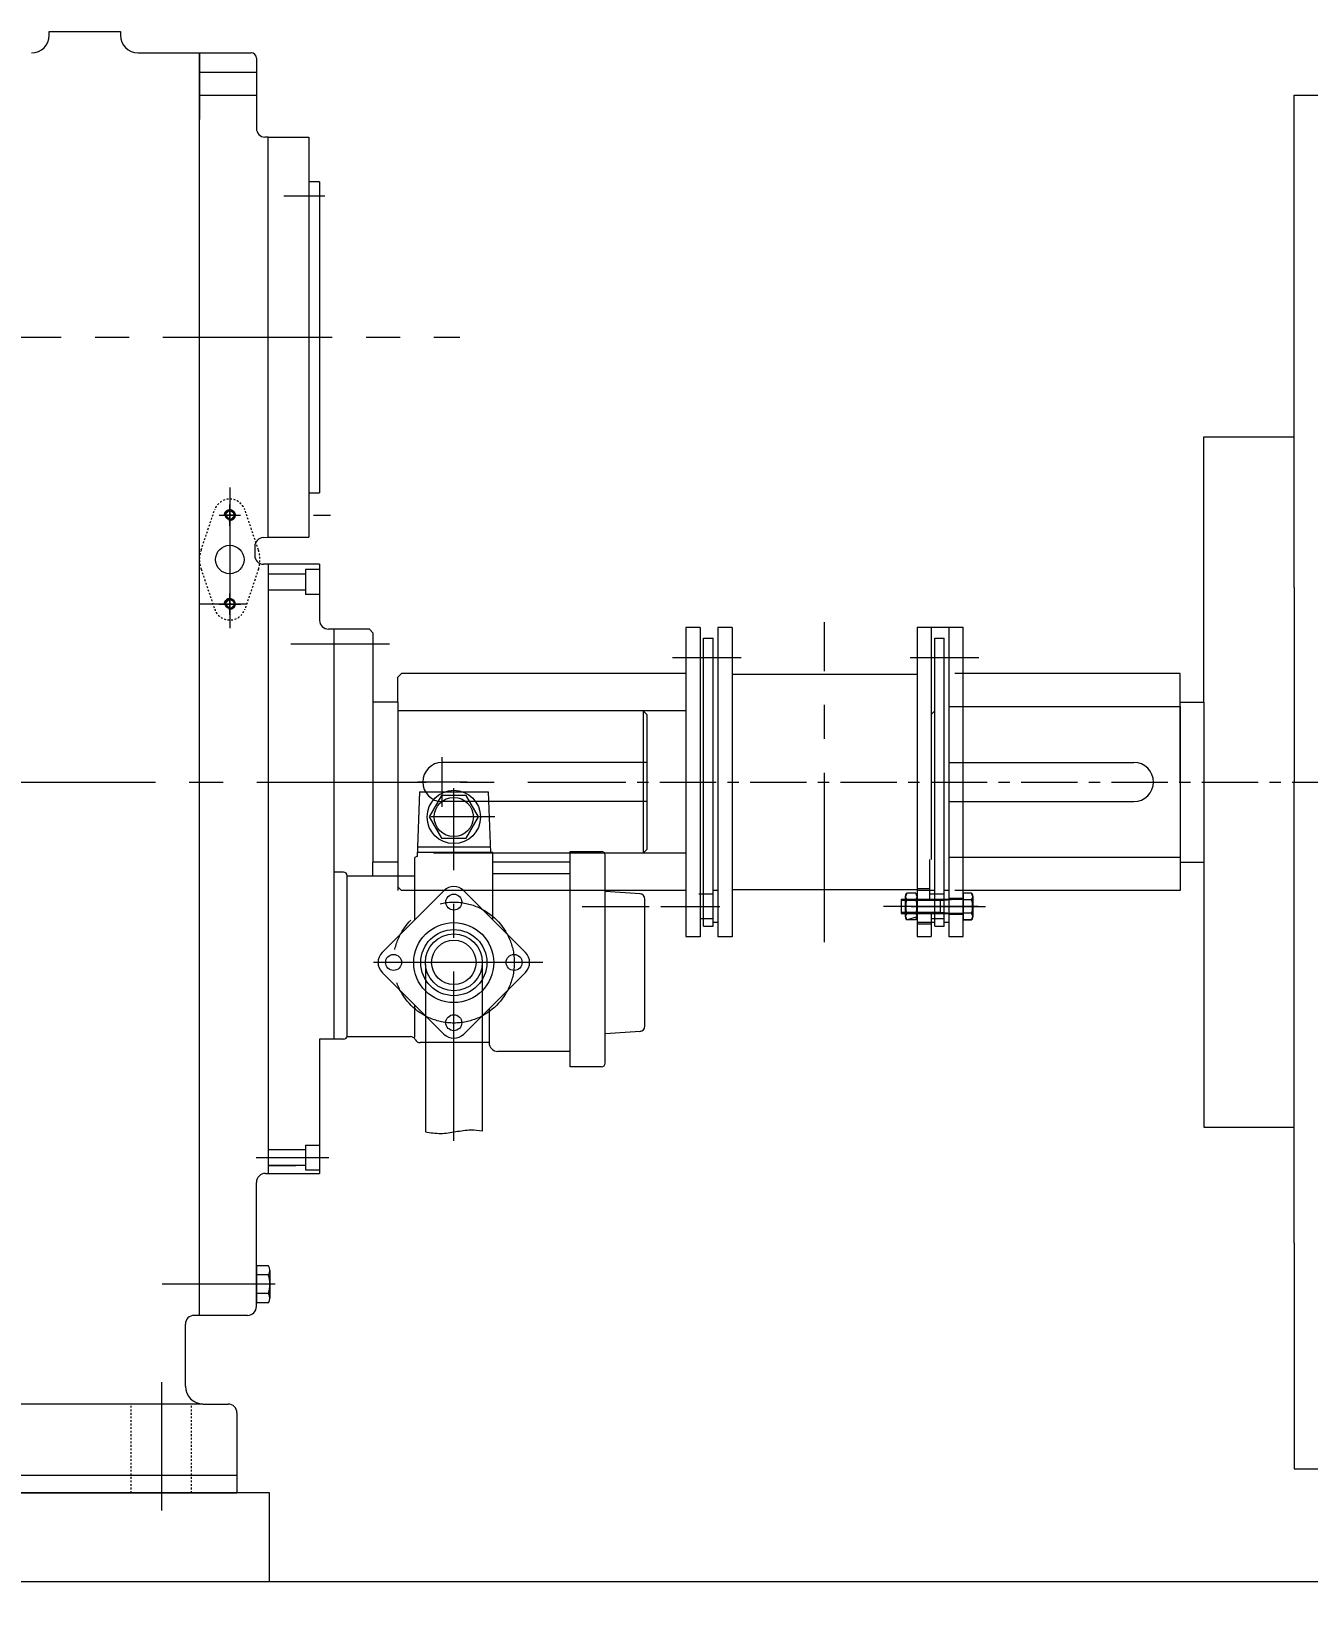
# Model space of a CAD drawing. Header units: inches. Extents: x 0 to 26418, y 0 to 20128.
# Drawn here: x 21418 to 22136, y 10053 to 10940 of the extents above; entities that cross this region are included whole.
import ezdxf

# ---------------------------------------------------------------- set-up
doc = ezdxf.new("R2010")
doc.units = ezdxf.units.IN
doc.header["$MEASUREMENT"] = 0
for name, pattern in [('ACAD_ISO02W100', [15, 12, -3]), ('CENTER', [50.8, 31.75, -6.35, 6.35, -6.35]), ('点画线', [18, 12, -2, 2, -2]), ('虚线', [2, 1, -1])]:
    doc.linetypes.add(name, pattern=pattern)
doc.layers.get('Defpoints').update_dxf_attribs({"lineweight": 5})
for name, color, linetype, lineweight in [('CAXA1', 5, 'CENTER', 5), ('中心线', 5, 'CENTER', 5), ('中心线层', 5, 'CENTER', 5), ('粗实线层', 7, 'Continuous', 5), ('细实线层', 7, 'Continuous', 5), ('虚线层', 6, 'ACAD_ISO02W100', 5)]:
    doc.layers.add(name, color=color, linetype=linetype, lineweight=lineweight)
doc.styles.add('Roman', font='arial.ttf')
doc.styles.get("Standard").update_dxf_attribs({"font": 'arial.ttf'})
doc.dimstyles.new('ISO-25', dxfattribs={"dimscale": 30, "dimtxt": 1.5, "dimasz": 1.5, "dimexe": 2, "dimexo": 2, "dimtad": 1, "dimtih": 1, "dimtoh": 1, "dimdec": 1, "dimlfac": 0.03937, "dimdsep": 46, "dimtxsty": 'Standard', "dimcen": 2.5, "dimclrd": 7, "dimclre": 7, "dimclrt": 7, "dimadec": 0, "dimazin": 0, "dimtfac": 1, "dimtdec": 1, "dimtmove": 0, "dimatfit": 3, "dimfxl": 1, "dimlwd": 5, "dimlwe": 5, "dimarcsym": 0})

# ---------------------------------------------------------------- blocks, each defined once
blk = doc.blocks.new('*D45')
at = {"color": 7, "linetype": 'Continuous', "lineweight": 5, "transparency": 16777216}
for p, q in [((24618.05, 10158.27), (24618.05, 8972.95)), ((18499.67, 9958.4), (18499.67, 8972.95)), ((18544.67, 9032.95), (24573.05, 9032.95))]:
    blk.add_line(p, q, dxfattribs=at)
at = {"color": 7, "transparency": 16777216}
for points in [[(18544.67, 9040.45), (18544.67, 9025.45), (18499.67, 9032.95)], [(24573.05, 9040.45), (24573.05, 9025.45), (24618.05, 9032.95)]]:
    blk.add_solid(points, dxfattribs=at)
at = {"layer": 'Defpoints', "color": 0, "transparency": 16777216}
for p in [(24618.05, 10218.27), (18499.67, 10018.4), (24618.05, 9032.95)]:
    blk.add_point(p, dxfattribs=at)
at = {"color": 7, "lineweight": 5, "transparency": 16777216, "insert": (21558.86, 9154.82), "char_height": 165, "attachment_point": 5, "style": 'Roman'}
blk.add_mtext('{\\H1.25x;B}', dxfattribs=at)

msp = doc.modelspace()

# ---------------------------------------------------------------- linework, layer by layer
at = {"color": 7, "lineweight": 5}
for p, q in [((21512.66, 10218.27), (21512.66, 10928.41)), ((21512.66, 10928.41), (21512.66, 10890.91)), ((21544.68, 10925.41), (21544.68, 10885.98)), ((22128.29, 10904.54), (22175.44, 10904.54)), ((22128.29, 10754.52), (22128.29, 10904.54)), ((21551.16, 10880.9), (21549.42, 10880.99)), ((21551.16, 10855.9), (21551.16, 10880.9)), ((21551.16, 10880.9), (21574.15, 10880.9)), ((21551.16, 10880.9), (21574.15, 10880.9)), ((21551.16, 10655.9), (21551.16, 10880.9)), ((21574.15, 10880.9), (21574.15, 10655.9)), ((21580.15, 10855.9), (21580.15, 10680.9)), ((22128.29, 10627.64), (22128.29, 10754.52)), ((22077.42, 10563.27), (22077.42, 10712.45)), ((22077.42, 10712.45), (22128.29, 10712.45)), ((21574.15, 10695.9), (21574.15, 10658.4)), ((21574.15, 10695.9), (21574.15, 10680.9)), ((21580.15, 10695.54), (21580.15, 10682.26)), ((21574.15, 10680.9), (21580.15, 10680.9)), ((21574.16, 10680.9), (21574.15, 10680.9)), ((21529.66, 10671.4), (21526.66, 10668.4)), ((21527.65, 10670.63), (21527.77, 10670.73)), ((21527.77, 10670.73), (21527.9, 10670.83)), ((21527.9, 10670.83), (21528.03, 10670.92)), ((21528.03, 10670.92), (21528.16, 10671)), ((21528.16, 10671), (21528.3, 10671.08)), ((21528.3, 10671.08), (21528.44, 10671.14)), ((21528.44, 10671.14), (21528.58, 10671.2)), ((21528.58, 10671.2), (21528.73, 10671.26)), ((21528.73, 10671.26), (21528.88, 10671.3)), ((21528.88, 10671.3), (21529.04, 10671.34)), ((21529.04, 10671.34), (21529.19, 10671.37)), ((21529.19, 10671.37), (21529.35, 10671.39)), ((21529.35, 10671.39), (21529.5, 10671.4)), ((21529.5, 10671.4), (21529.66, 10671.4)), ((21529.66, 10665.4), (21529.66, 10671.4)), ((21529.66, 10671.4), (21529.82, 10671.4)), ((21529.82, 10671.4), (21529.97, 10671.39)), ((21529.97, 10671.39), (21530.13, 10671.37)), ((21530.13, 10671.37), (21530.28, 10671.34)), ((21530.28, 10671.34), (21530.44, 10671.3)), ((21530.44, 10671.3), (21530.59, 10671.26)), ((21530.59, 10671.26), (21530.73, 10671.2)), ((21530.73, 10671.2), (21530.88, 10671.14)), ((21530.88, 10671.14), (21531.02, 10671.08)), ((21531.02, 10671.08), (21531.16, 10671)), ((21531.16, 10671), (21531.29, 10670.92)), ((21531.29, 10670.92), (21531.42, 10670.83)), ((21531.42, 10670.83), (21531.55, 10670.73)), ((21531.55, 10670.73), (21531.67, 10670.63)), ((21526.66, 10668.56), (21526.68, 10668.72)), ((21526.66, 10668.4), (21526.66, 10668.56)), ((21532.66, 10668.56), (21526.66, 10668.4)), ((21526.66, 10668.4), (21527.2, 10668.4)), ((21526.68, 10668.72), (21526.7, 10668.87)), ((21526.7, 10668.87), (21526.73, 10669.03)), ((21526.73, 10669.03), (21526.76, 10669.18)), ((21526.76, 10669.18), (21526.81, 10669.33)), ((21526.81, 10669.33), (21526.86, 10669.48)), ((21526.86, 10669.48), (21526.92, 10669.62)), ((21526.92, 10669.62), (21526.99, 10669.76)), ((21526.99, 10669.76), (21527.06, 10669.9)), ((21527.06, 10669.9), (21527.14, 10670.04)), ((21527.14, 10670.04), (21527.23, 10670.17)), ((21527.2, 10668.4), (21529.66, 10665.94)), ((21527.2, 10668.27), (21527.2, 10668.4)), ((21527.2, 10668.4), (21529.66, 10665.94)), ((21527.21, 10668.15), (21527.2, 10668.27)), ((21527.23, 10668.02), (21527.21, 10668.15)), ((21527.23, 10670.17), (21527.33, 10670.29)), ((21527.25, 10667.89), (21527.23, 10668.02)), ((21527.28, 10667.77), (21527.25, 10667.89)), ((21527.32, 10667.64), (21527.28, 10667.77)), ((21527.36, 10667.52), (21527.32, 10667.64)), ((21527.33, 10670.29), (21527.43, 10670.41)), ((21527.41, 10667.4), (21527.36, 10667.52)), ((21527.47, 10667.29), (21527.41, 10667.4)), ((21527.43, 10670.41), (21527.54, 10670.52)), ((21527.53, 10667.17), (21527.47, 10667.29)), ((21527.6, 10667.06), (21527.53, 10667.17)), ((21527.54, 10670.52), (21527.65, 10670.63)), ((21527.67, 10666.96), (21527.6, 10667.06)), ((21527.75, 10666.86), (21527.67, 10666.96)), ((21527.83, 10666.76), (21527.75, 10666.86)), ((21527.92, 10666.66), (21527.83, 10666.76)), ((21528.01, 10666.58), (21527.92, 10666.66)), ((21528.11, 10666.49), (21528.01, 10666.58)), ((21528.21, 10666.41), (21528.11, 10666.49)), ((21528.32, 10666.34), (21528.21, 10666.41)), ((21528.43, 10666.27), (21528.32, 10666.34)), ((21528.54, 10666.21), (21528.43, 10666.27)), ((21528.66, 10666.16), (21528.54, 10666.21)), ((21528.78, 10666.11), (21528.66, 10666.16)), ((21528.9, 10666.06), (21528.78, 10666.11)), ((21529.02, 10666.03), (21528.9, 10666.06)), ((21529.15, 10666), (21529.02, 10666.03)), ((21529.27, 10665.97), (21529.15, 10666)), ((21529.4, 10665.96), (21529.27, 10665.97)), ((21529.53, 10665.95), (21529.4, 10665.96)), ((21529.66, 10665.94), (21529.53, 10665.95)), ((21529.66, 10665.4), (21532.66, 10668.4)), ((21529.66, 10665.94), (21529.66, 10665.4)), ((21529.82, 10665.41), (21529.66, 10665.4)), ((21529.97, 10665.42), (21529.82, 10665.41)), ((21530.13, 10665.44), (21529.97, 10665.42)), ((21530.28, 10665.47), (21530.13, 10665.44)), ((21530.44, 10665.5), (21530.28, 10665.47)), ((21530.59, 10665.55), (21530.44, 10665.5)), ((21530.73, 10665.6), (21530.59, 10665.55)), ((21530.88, 10665.66), (21530.73, 10665.6)), ((21531.02, 10665.73), (21530.88, 10665.66)), ((21531.16, 10665.8), (21531.02, 10665.73)), ((21531.29, 10665.89), (21531.16, 10665.8)), ((21531.42, 10665.98), (21531.29, 10665.89)), ((21531.55, 10666.07), (21531.42, 10665.98)), ((21531.67, 10666.17), (21531.55, 10666.07)), ((21531.67, 10670.63), (21531.78, 10670.52)), ((21531.78, 10666.28), (21531.67, 10666.17)), ((21531.78, 10670.52), (21531.89, 10670.41)), ((21531.89, 10666.39), (21531.78, 10666.28)), ((21531.89, 10670.41), (21531.99, 10670.29)), ((21531.99, 10666.51), (21531.89, 10666.39)), ((21531.99, 10670.29), (21532.09, 10670.17)), ((21532.09, 10666.64), (21531.99, 10666.51)), ((21532.09, 10670.17), (21532.18, 10670.04)), ((21532.18, 10666.77), (21532.09, 10666.64)), ((21532.18, 10670.04), (21532.26, 10669.9)), ((21532.26, 10666.9), (21532.18, 10666.77)), ((21532.26, 10669.9), (21532.33, 10669.76)), ((21532.33, 10667.04), (21532.26, 10666.9)), ((21532.33, 10669.76), (21532.4, 10669.62)), ((21532.4, 10667.18), (21532.33, 10667.04)), ((21532.4, 10669.62), (21532.46, 10669.48)), ((21532.46, 10667.33), (21532.4, 10667.18)), ((21532.46, 10669.48), (21532.51, 10669.33)), ((21532.51, 10667.48), (21532.46, 10667.33)), ((21532.51, 10669.33), (21532.56, 10669.18)), ((21532.56, 10667.63), (21532.51, 10667.48)), ((21532.56, 10669.18), (21532.59, 10669.03)), ((21532.59, 10667.78), (21532.56, 10667.63)), ((21532.59, 10669.03), (21532.62, 10668.87)), ((21532.62, 10667.93), (21532.59, 10667.78)), ((21532.62, 10668.87), (21532.64, 10668.72)), ((21532.64, 10668.09), (21532.62, 10667.93)), ((21532.64, 10668.72), (21532.66, 10668.56)), ((21532.66, 10668.25), (21532.64, 10668.09)), ((21532.66, 10668.4), (21532.66, 10668.25)), ((21548.4, 10655.73), (21551.16, 10655.9)), ((21551.16, 10655.9), (21574.15, 10655.9)), ((21543.66, 10650.74), (21543.66, 10645.78)), ((21580.17, 10640.78), (21548.66, 10640.78)), ((21551.16, 10640.78), (21551.16, 10298.08)), ((21572.17, 10635.27), (21551.16, 10635.27)), ((21580.17, 10637.77), (21572.17, 10637.77)), ((21572.17, 10637.77), (21572.17, 10623.77)), ((21580.17, 10640.78), (21580.17, 10609.27)), ((22128.29, 10627.64), (22128.29, 10518.27)), ((21529.62, 10621.4), (21526.62, 10618.4)), ((21526.62, 10618.56), (21526.64, 10618.72)), ((21526.62, 10618.4), (21526.62, 10618.56)), ((21532.62, 10618.56), (21526.62, 10618.4)), ((21526.62, 10618.4), (21527.16, 10618.4)), ((21526.64, 10618.72), (21526.66, 10618.87)), ((21526.66, 10618.87), (21526.69, 10619.03)), ((21526.69, 10619.03), (21526.72, 10619.18)), ((21526.72, 10619.18), (21526.77, 10619.33)), ((21526.77, 10619.33), (21526.82, 10619.48)), ((21526.82, 10619.48), (21526.88, 10619.62)), ((21526.88, 10619.62), (21526.95, 10619.76)), ((21526.95, 10619.76), (21527.02, 10619.9)), ((21527.02, 10619.9), (21527.1, 10620.04)), ((21527.1, 10620.04), (21527.19, 10620.17)), ((21527.16, 10618.4), (21529.62, 10615.94)), ((21527.17, 10618.27), (21527.16, 10618.4)), ((21527.16, 10618.4), (21529.62, 10615.94)), ((21527.18, 10618.15), (21527.17, 10618.27)), ((21527.19, 10618.02), (21527.18, 10618.15)), ((21527.19, 10620.17), (21527.29, 10620.29)), ((21527.22, 10617.89), (21527.19, 10618.02)), ((21527.25, 10617.77), (21527.22, 10617.89)), ((21527.28, 10617.64), (21527.25, 10617.77)), ((21527.33, 10617.52), (21527.28, 10617.64)), ((21527.29, 10620.29), (21527.39, 10620.41)), ((21527.37, 10617.4), (21527.33, 10617.52)), ((21527.39, 10620.41), (21527.5, 10620.52)), ((21527.5, 10620.52), (21527.61, 10620.63)), ((21527.61, 10620.63), (21527.73, 10620.73)), ((21527.73, 10620.73), (21527.86, 10620.83)), ((21527.86, 10620.83), (21527.99, 10620.92)), ((21527.99, 10620.92), (21528.12, 10621)), ((21528.12, 10621), (21528.26, 10621.08)), ((21528.26, 10621.08), (21528.4, 10621.14)), ((21528.4, 10621.14), (21528.55, 10621.2)), ((21528.55, 10621.2), (21528.69, 10621.26)), ((21528.69, 10621.26), (21528.84, 10621.3)), ((21528.84, 10621.3), (21529, 10621.34)), ((21529, 10621.34), (21529.15, 10621.37)), ((21529.15, 10621.37), (21529.31, 10621.39)), ((21529.31, 10621.39), (21529.46, 10621.4)), ((21529.46, 10621.4), (21529.62, 10621.4)), ((21529.62, 10615.4), (21529.62, 10621.4)), ((21529.62, 10621.4), (21529.78, 10621.4)), ((21529.62, 10615.4), (21532.62, 10618.4)), ((21529.78, 10621.4), (21529.93, 10621.39)), ((21529.93, 10621.39), (21530.09, 10621.37)), ((21530.09, 10621.37), (21530.24, 10621.34)), ((21530.24, 10621.34), (21530.4, 10621.3)), ((21530.4, 10621.3), (21530.55, 10621.26)), ((21530.55, 10621.26), (21530.7, 10621.2)), ((21530.7, 10621.2), (21530.84, 10621.14)), ((21530.84, 10621.14), (21530.98, 10621.08)), ((21530.98, 10621.08), (21531.12, 10621)), ((21531.12, 10621), (21531.25, 10620.92)), ((21531.25, 10620.92), (21531.38, 10620.83)), ((21531.38, 10620.83), (21531.51, 10620.73)), ((21531.51, 10620.73), (21531.63, 10620.63)), ((21531.63, 10620.63), (21531.74, 10620.52)), ((21531.74, 10620.52), (21531.85, 10620.41)), ((21531.85, 10620.41), (21531.95, 10620.29)), ((21531.95, 10620.29), (21532.05, 10620.17)), ((21532.05, 10620.17), (21532.14, 10620.04)), ((21532.14, 10620.04), (21532.22, 10619.9)), ((21532.22, 10619.9), (21532.29, 10619.76)), ((21532.29, 10619.76), (21532.36, 10619.62)), ((21532.36, 10619.62), (21532.42, 10619.48)), ((21532.42, 10619.48), (21532.47, 10619.33)), ((21532.47, 10617.48), (21532.42, 10617.33)), ((21532.47, 10619.33), (21532.52, 10619.18)), ((21532.52, 10617.63), (21532.47, 10617.48)), ((21532.52, 10619.18), (21532.56, 10619.03)), ((21532.56, 10617.78), (21532.52, 10617.63)), ((21532.56, 10619.03), (21532.58, 10618.87)), ((21532.58, 10617.93), (21532.56, 10617.78)), ((21532.58, 10618.87), (21532.6, 10618.72)), ((21532.6, 10618.09), (21532.58, 10617.93)), ((21532.6, 10618.72), (21532.62, 10618.56)), ((21532.62, 10618.25), (21532.6, 10618.09)), ((21532.62, 10618.4), (21532.62, 10618.25)), ((21572.17, 10626.27), (21551.16, 10626.27)), ((21580.17, 10623.77), (21572.17, 10623.77)), ((21527.43, 10617.29), (21527.37, 10617.4)), ((21527.49, 10617.17), (21527.43, 10617.29)), ((21527.56, 10617.06), (21527.49, 10617.17)), ((21527.63, 10616.96), (21527.56, 10617.06)), ((21527.71, 10616.86), (21527.63, 10616.96)), ((21527.79, 10616.76), (21527.71, 10616.86)), ((21527.88, 10616.66), (21527.79, 10616.76)), ((21527.98, 10616.58), (21527.88, 10616.66)), ((21528.07, 10616.49), (21527.98, 10616.58)), ((21528.18, 10616.41), (21528.07, 10616.49)), ((21528.28, 10616.34), (21528.18, 10616.41)), ((21528.39, 10616.27), (21528.28, 10616.34)), ((21528.5, 10616.21), (21528.39, 10616.27)), ((21528.62, 10616.16), (21528.5, 10616.21)), ((21528.74, 10616.11), (21528.62, 10616.16)), ((21528.86, 10616.06), (21528.74, 10616.11)), ((21528.98, 10616.03), (21528.86, 10616.06)), ((21529.11, 10616), (21528.98, 10616.03)), ((21529.24, 10615.97), (21529.11, 10616)), ((21529.36, 10615.96), (21529.24, 10615.97)), ((21529.49, 10615.95), (21529.36, 10615.96)), ((21529.62, 10615.94), (21529.49, 10615.95)), ((21529.62, 10615.94), (21529.62, 10615.4)), ((21529.78, 10615.41), (21529.62, 10615.4)), ((21529.93, 10615.42), (21529.78, 10615.41)), ((21530.09, 10615.44), (21529.93, 10615.42)), ((21530.24, 10615.47), (21530.09, 10615.44)), ((21530.4, 10615.5), (21530.24, 10615.47)), ((21530.55, 10615.55), (21530.4, 10615.5)), ((21530.7, 10615.6), (21530.55, 10615.55)), ((21530.84, 10615.66), (21530.7, 10615.6)), ((21530.98, 10615.73), (21530.84, 10615.66)), ((21531.12, 10615.8), (21530.98, 10615.73)), ((21531.25, 10615.89), (21531.12, 10615.8)), ((21531.38, 10615.98), (21531.25, 10615.89)), ((21531.51, 10616.07), (21531.38, 10615.98)), ((21531.63, 10616.17), (21531.51, 10616.07)), ((21531.74, 10616.28), (21531.63, 10616.17)), ((21531.85, 10616.39), (21531.74, 10616.28)), ((21531.95, 10616.51), (21531.85, 10616.39)), ((21532.05, 10616.64), (21531.95, 10616.51)), ((21532.14, 10616.77), (21532.05, 10616.64)), ((21532.22, 10616.9), (21532.14, 10616.77)), ((21532.29, 10617.04), (21532.22, 10616.9)), ((21532.36, 10617.18), (21532.29, 10617.04)), ((21532.42, 10617.33), (21532.36, 10617.18)), ((21608.17, 10604.27), (21585.17, 10604.27)), ((21588.17, 10604.27), (21588.17, 10587.27)), ((21588.17, 10604.27), (21588.17, 10373.59)), ((21610.17, 10602.27), (21610.17, 10473.27)), ((21786.16, 10605.27), (21786.16, 10431.28)), ((21792.16, 10605.27), (21786.16, 10605.27)), ((21794.16, 10605.27), (21786.16, 10605.27)), ((21794.16, 10605.27), (21794.16, 10431.27)), ((21804.16, 10605.27), (21804.16, 10431.27)), ((21812.16, 10605.27), (21804.16, 10605.27)), ((21812.16, 10605.27), (21812.16, 10431.27)), ((21916.16, 10605.28), (21916.16, 10431.28)), ((21916.16, 10605.28), (21924.16, 10605.28)), ((21942.16, 10605.27), (21916.16, 10605.27)), ((21924.16, 10605.28), (21924.16, 10474.77)), ((21934.16, 10605.28), (21942.16, 10605.28)), ((21934.16, 10431.27), (21934.16, 10605.27)), ((21942.16, 10431.28), (21942.16, 10605.28)), ((21796.16, 10437.27), (21796.16, 10599.27)), ((21796.16, 10599.27), (21801.46, 10599.27)), ((21801.46, 10437.27), (21801.46, 10599.27)), ((21926.16, 10437.27), (21926.16, 10599.27)), ((21926.16, 10599.27), (21931.46, 10599.27)), ((21931.46, 10437.27), (21931.46, 10599.27)), ((21626.16, 10579.27), (21624.16, 10577.27)), ((21624.16, 10563.27), (21624.16, 10577.27)), ((21786.16, 10579.27), (21626.16, 10579.27)), ((21916.16, 10578.77), (21812.16, 10578.77)), ((22064.16, 10579.27), (21937.42, 10579.27)), ((22064.16, 10563.27), (22064.16, 10579.27)), ((21624.16, 10563.27), (21610.17, 10563.27)), ((21624.16, 10563.27), (21624.16, 10473.27)), ((21624.16, 10563.27), (21624.16, 10457.27)), ((21786.16, 10558.27), (21624.16, 10558.27)), ((21762.16, 10558.27), (21764.16, 10556.27)), ((21762.16, 10558.27), (21762.16, 10478.27)), ((21764.16, 10556.27), (21764.16, 10480.27)), ((21926.16, 10558.27), (21924.16, 10556.27)), ((21934.16, 10518.27), (21934.16, 10560.77)), ((21934.16, 10560.77), (22064.16, 10560.77)), ((22064.16, 10518.27), (22064.16, 10563.27)), ((22064.16, 10563.27), (22077.42, 10563.27)), ((22064.16, 10560.77), (22064.16, 10475.77)), ((22077.42, 10563.27), (22077.42, 10523.35)), ((21764.16, 10529.27), (21649.16, 10529.27)), ((21934.16, 10529.27), (22038.16, 10529.27)), ((22077.42, 10523.35), (22077.42, 10324.1)), ((21636.33, 10512.69), (21635.05, 10476.46)), ((21636.33, 10512.69), (21675, 10512.69)), ((21675, 10512.69), (21676.2, 10478.59)), ((21934.16, 10475.77), (21934.16, 10518.27)), ((22064.16, 10518.27), (22064.16, 10473.27)), ((22128.29, 10258.89), (22128.29, 10518.27)), ((21648.74, 10510.59), (21641.81, 10498.59)), ((21764.16, 10507.27), (21648.51, 10507.27)), ((21662.59, 10510.59), (21648.74, 10510.59)), ((21669.52, 10498.59), (21662.59, 10510.59)), ((21934.16, 10507.27), (22038.16, 10507.27)), ((21641.81, 10498.59), (21648.74, 10486.59)), ((21662.59, 10486.59), (21669.52, 10498.59)), ((21648.74, 10486.59), (21662.59, 10486.59)), ((21633.68, 10440.77), (21633.68, 10475.89)), ((21676.09, 10481.6), (21635.23, 10481.6)), ((21677.65, 10478.59), (21635.23, 10478.59)), ((21786.16, 10478.27), (21644.16, 10478.27)), ((21677.65, 10440.77), (21677.65, 10478.59)), ((21721.17, 10358.1), (21721.17, 10479.2)), ((21721.17, 10479.2), (21738.73, 10479.2)), ((21740.73, 10360.1), (21740.73, 10477.2)), ((21762.16, 10478.27), (21764.16, 10480.27)), ((22064.16, 10475.77), (21934.16, 10475.77)), ((21593.66, 10467.59), (21588.17, 10467.59)), ((21610.17, 10465.59), (21610.17, 10473.27)), ((21624.16, 10473.27), (21610.17, 10473.27)), ((21624.16, 10473.27), (21610.17, 10473.27)), ((21624.16, 10473.27), (21624.16, 10459.27)), ((21677.65, 10473.3), (21721.17, 10473.3)), ((21923.46, 10452.27), (21923.46, 10474.77)), ((22064.16, 10473.27), (22064.16, 10457.27)), ((22064.16, 10473.27), (22077.42, 10473.27)), ((21595.66, 10375.59), (21595.66, 10465.59)), ((21595.66, 10465.59), (21633.68, 10465.59)), ((21626.16, 10457.27), (21624.16, 10459.27)), ((21721.17, 10466.55), (21677.65, 10466.55)), ((21923.46, 10458.27), (21916.16, 10458.27)), ((21615.36, 10422.45), (21650.01, 10457.1)), ((21786.16, 10457.27), (21626.16, 10457.27)), ((21661.32, 10457.1), (21695.97, 10422.45)), ((21760.37, 10455.38), (21740.73, 10456.71)), ((21763.16, 10381), (21763.16, 10452.39)), ((21801.46, 10455.27), (21793.46, 10455.27)), ((21804.16, 10457.27), (21801.46, 10457.27)), ((21812.16, 10457.77), (21916.16, 10457.77)), ((21929.16, 10452.27), (21907.16, 10452.27)), ((21907.16, 10452.27), (21907.16, 10452.27)), ((21907.16, 10452.27), (21907.16, 10451.67)), ((21942.16, 10452.27), (21907.16, 10452.27)), ((21907.16, 10452.27), (21907.16, 10444.27)), ((21907.16, 10451.67), (21907.16, 10451.67)), ((21907.16, 10451.67), (21907.16, 10448.27)), ((21910.36, 10455.78), (21909.76, 10453.9)), ((21910.36, 10455.78), (21909.76, 10453.9)), ((21909.76, 10454.04), (21909.77, 10454.1)), ((21909.76, 10453.97), (21909.76, 10454.04)), ((21909.76, 10453.9), (21909.76, 10453.97)), ((21909.76, 10453.9), (21909.76, 10448.27)), ((21909.76, 10442.64), (21909.76, 10453.9)), ((21909.77, 10454.17), (21909.78, 10454.24)), ((21909.77, 10454.1), (21909.77, 10454.17)), ((21909.78, 10454.3), (21909.79, 10454.37)), ((21909.78, 10454.24), (21909.78, 10454.3)), ((21909.79, 10454.37), (21909.8, 10454.43)), ((21909.8, 10454.43), (21909.82, 10454.5)), ((21909.82, 10454.5), (21909.83, 10454.57)), ((21909.83, 10454.57), (21909.84, 10454.63)), ((21909.84, 10454.63), (21909.86, 10454.7)), ((21909.86, 10454.7), (21909.88, 10454.76)), ((21909.88, 10454.76), (21909.89, 10454.82)), ((21909.89, 10454.82), (21909.91, 10454.89)), ((21909.91, 10454.89), (21909.93, 10454.95)), ((21909.93, 10454.95), (21909.96, 10455.01)), ((21909.96, 10455.01), (21909.98, 10455.08)), ((21909.98, 10455.08), (21910.01, 10455.14)), ((21910.01, 10455.14), (21910.03, 10455.2)), ((21910.03, 10455.2), (21910.06, 10455.26)), ((21910.06, 10455.26), (21910.09, 10455.32)), ((21910.09, 10455.32), (21910.12, 10455.38)), ((21910.12, 10455.38), (21910.15, 10455.44)), ((21910.15, 10455.44), (21910.18, 10455.5)), ((21910.18, 10455.5), (21910.22, 10455.56)), ((21910.22, 10455.56), (21910.25, 10455.61)), ((21910.25, 10455.61), (21910.29, 10455.67)), ((21910.29, 10455.67), (21910.32, 10455.72)), ((21910.32, 10455.72), (21910.36, 10455.78)), ((21915.56, 10455.78), (21910.36, 10455.78)), ((21915.56, 10455.78), (21910.36, 10455.78)), ((21910.36, 10452.03), (21915.56, 10452.03)), ((21916.16, 10453.9), (21915.56, 10455.78)), ((21915.56, 10455.78), (21915.6, 10455.72)), ((21916.16, 10453.9), (21915.56, 10455.78)), ((21915.6, 10455.72), (21915.63, 10455.67)), ((21915.63, 10455.67), (21915.67, 10455.61)), ((21915.67, 10455.61), (21915.7, 10455.56)), ((21915.7, 10455.56), (21915.74, 10455.5)), ((21915.74, 10455.5), (21915.77, 10455.44)), ((21915.77, 10455.44), (21915.8, 10455.38)), ((21915.8, 10455.38), (21915.83, 10455.32)), ((21915.83, 10455.32), (21915.86, 10455.26)), ((21915.86, 10455.26), (21915.89, 10455.2)), ((21915.89, 10455.2), (21915.91, 10455.14)), ((21915.91, 10455.14), (21915.94, 10455.08)), ((21915.94, 10455.08), (21915.96, 10455.01)), ((21915.96, 10455.01), (21915.98, 10454.95)), ((21915.98, 10454.95), (21916.01, 10454.89)), ((21916.01, 10454.89), (21916.03, 10454.82)), ((21916.03, 10454.82), (21916.04, 10454.76)), ((21916.04, 10454.76), (21916.06, 10454.7)), ((21916.06, 10454.7), (21916.08, 10454.63)), ((21916.08, 10454.63), (21916.09, 10454.57)), ((21916.09, 10454.57), (21916.1, 10454.5)), ((21916.1, 10454.5), (21916.12, 10454.43)), ((21916.12, 10454.43), (21916.13, 10454.37)), ((21916.13, 10454.37), (21916.13, 10454.3)), ((21916.13, 10454.3), (21916.14, 10454.24)), ((21916.14, 10454.24), (21916.15, 10454.17)), ((21916.15, 10454.17), (21916.15, 10454.1)), ((21916.15, 10454.1), (21916.16, 10454.04)), ((21926.16, 10457.27), (21916.16, 10457.27)), ((21916.16, 10454.04), (21916.16, 10453.97)), ((21916.16, 10453.97), (21916.16, 10453.9)), ((21916.16, 10448.27), (21916.16, 10453.9)), ((21916.16, 10442.64), (21916.16, 10453.9)), ((21931.46, 10455.27), (21923.46, 10455.27)), ((21935.41, 10452.27), (21929.16, 10452.27)), ((21929.16, 10452.27), (21929.16, 10452.27)), ((21929.16, 10452.27), (21929.16, 10444.27)), ((21934.16, 10457.27), (21931.46, 10457.27)), ((21942.16, 10452.77), (21934.16, 10452.77)), ((21942.16, 10452.27), (21935.41, 10452.27)), ((21935.41, 10452.27), (21935.41, 10452.27)), ((22064.16, 10457.27), (21937.42, 10457.27)), ((21946.86, 10455.78), (21942.16, 10455.78)), ((21942.16, 10455.78), (21942.16, 10455.78)), ((21942.16, 10455.78), (21942.16, 10452.27)), ((21942.16, 10455.78), (21942.16, 10440.77)), ((21946.86, 10455.78), (21942.16, 10455.78)), ((21942.16, 10452.27), (21942.16, 10452.27)), ((21942.16, 10452.27), (21942.16, 10444.27)), ((21946.86, 10452.03), (21942.16, 10452.03)), ((21947.46, 10453.9), (21946.86, 10455.78)), ((21946.86, 10455.78), (21946.9, 10455.72)), ((21947.46, 10453.9), (21946.86, 10455.78)), ((21946.9, 10455.72), (21946.94, 10455.67)), ((21946.94, 10455.67), (21946.97, 10455.61)), ((21946.97, 10455.61), (21947.01, 10455.56)), ((21947.01, 10455.56), (21947.04, 10455.5)), ((21947.04, 10455.5), (21947.07, 10455.44)), ((21947.07, 10455.44), (21947.11, 10455.38)), ((21947.11, 10455.38), (21947.14, 10455.32)), ((21947.14, 10455.32), (21947.16, 10455.26)), ((21947.16, 10455.26), (21947.19, 10455.2)), ((21947.19, 10455.2), (21947.22, 10455.14)), ((21947.22, 10455.14), (21947.24, 10455.08)), ((21947.24, 10455.08), (21947.27, 10455.01)), ((21947.27, 10455.01), (21947.29, 10454.95)), ((21947.29, 10454.95), (21947.31, 10454.89)), ((21947.31, 10454.89), (21947.33, 10454.82)), ((21947.33, 10454.82), (21947.35, 10454.76)), ((21947.35, 10454.76), (21947.36, 10454.7)), ((21947.36, 10454.7), (21947.38, 10454.63)), ((21947.38, 10454.63), (21947.4, 10454.57)), ((21947.4, 10454.57), (21947.41, 10454.5)), ((21947.41, 10454.5), (21947.42, 10454.43)), ((21947.42, 10454.43), (21947.43, 10454.37)), ((21947.43, 10454.37), (21947.44, 10454.3)), ((21947.44, 10454.3), (21947.45, 10454.24)), ((21947.45, 10454.24), (21947.45, 10454.17)), ((21947.45, 10454.17), (21947.46, 10454.1)), ((21947.46, 10454.1), (21947.46, 10454.04)), ((21947.46, 10454.04), (21947.46, 10453.97)), ((21947.46, 10453.97), (21947.46, 10453.9)), ((21947.46, 10448.27), (21947.46, 10453.9)), ((21947.46, 10453.9), (21947.46, 10442.64)), ((21801.46, 10441.27), (21794.15, 10441.27)), ((21907.16, 10448.27), (21907.16, 10444.87)), ((21907.16, 10444.87), (21907.16, 10444.87)), ((21907.16, 10444.87), (21907.16, 10444.27)), ((21907.16, 10444.27), (21907.16, 10444.27)), ((21907.16, 10444.27), (21929.16, 10444.27)), ((21942.16, 10444.27), (21907.16, 10444.27)), ((21909.76, 10448.27), (21909.76, 10442.64)), ((21909.76, 10442.64), (21910.36, 10440.77)), ((21909.76, 10442.58), (21909.76, 10442.64)), ((21909.76, 10442.64), (21910.36, 10440.77)), ((21909.76, 10442.51), (21909.76, 10442.58)), ((21909.77, 10442.44), (21909.76, 10442.51)), ((21909.77, 10442.38), (21909.77, 10442.44)), ((21909.78, 10442.31), (21909.77, 10442.38)), ((21909.78, 10442.25), (21909.78, 10442.31)), ((21909.79, 10442.18), (21909.78, 10442.25)), ((21909.8, 10442.11), (21909.79, 10442.18)), ((21909.82, 10442.05), (21909.8, 10442.11)), ((21909.83, 10441.98), (21909.82, 10442.05)), ((21909.84, 10441.92), (21909.83, 10441.98)), ((21909.86, 10441.85), (21909.84, 10441.92)), ((21909.88, 10441.79), (21909.86, 10441.85)), ((21909.89, 10441.72), (21909.88, 10441.79)), ((21909.91, 10441.66), (21909.89, 10441.72)), ((21909.93, 10441.6), (21909.91, 10441.66)), ((21909.96, 10441.53), (21909.93, 10441.6)), ((21909.98, 10441.47), (21909.96, 10441.53)), ((21910.01, 10441.41), (21909.98, 10441.47)), ((21910.03, 10441.35), (21910.01, 10441.41)), ((21910.06, 10441.29), (21910.03, 10441.35)), ((21910.09, 10441.23), (21910.06, 10441.29)), ((21910.12, 10441.17), (21910.09, 10441.23)), ((21910.15, 10441.11), (21910.12, 10441.17)), ((21910.18, 10441.05), (21910.15, 10441.11)), ((21910.22, 10440.99), (21910.18, 10441.05)), ((21910.25, 10440.93), (21910.22, 10440.99)), ((21910.29, 10440.88), (21910.25, 10440.93)), ((21910.32, 10440.82), (21910.29, 10440.88)), ((21910.36, 10440.77), (21910.32, 10440.82)), ((21910.36, 10444.52), (21915.56, 10444.52)), ((21910.36, 10440.77), (21916.16, 10442.64)), ((21915.56, 10440.77), (21910.36, 10440.77)), ((21915.56, 10440.77), (21916.16, 10442.64)), ((21915.6, 10440.82), (21915.56, 10440.77)), ((21915.63, 10440.88), (21915.6, 10440.82)), ((21915.67, 10440.93), (21915.63, 10440.88)), ((21915.7, 10440.99), (21915.67, 10440.93)), ((21915.74, 10441.05), (21915.7, 10440.99)), ((21915.77, 10441.11), (21915.74, 10441.05)), ((21915.8, 10441.17), (21915.77, 10441.11)), ((21915.83, 10441.23), (21915.8, 10441.17)), ((21915.86, 10441.29), (21915.83, 10441.23)), ((21915.89, 10441.35), (21915.86, 10441.29)), ((21915.91, 10441.41), (21915.89, 10441.35)), ((21915.94, 10441.47), (21915.91, 10441.41)), ((21915.96, 10441.53), (21915.94, 10441.47)), ((21915.98, 10441.6), (21915.96, 10441.53)), ((21916.01, 10441.66), (21915.98, 10441.6)), ((21916.03, 10441.72), (21916.01, 10441.66)), ((21916.04, 10441.79), (21916.03, 10441.72)), ((21916.06, 10441.85), (21916.04, 10441.79)), ((21916.08, 10441.92), (21916.06, 10441.85)), ((21916.09, 10441.98), (21916.08, 10441.92)), ((21916.1, 10442.05), (21916.09, 10441.98)), ((21916.12, 10442.11), (21916.1, 10442.05)), ((21916.13, 10442.18), (21916.12, 10442.11)), ((21916.14, 10442.31), (21916.13, 10442.25)), ((21916.13, 10442.25), (21916.13, 10442.18)), ((21916.15, 10442.38), (21916.14, 10442.31)), ((21916.16, 10442.51), (21916.15, 10442.44)), ((21916.15, 10442.44), (21916.15, 10442.38)), ((21916.16, 10442.64), (21916.16, 10448.27)), ((21916.16, 10448.27), (21916.16, 10448.27)), ((21916.16, 10442.64), (21916.16, 10442.58)), ((21916.16, 10442.58), (21916.16, 10442.51)), ((21924.16, 10444.27), (21924.16, 10431.28)), ((21931.46, 10441.27), (21924.16, 10441.27)), ((21929.16, 10444.27), (21935.41, 10444.27)), ((21942.16, 10443.77), (21934.16, 10443.77)), ((21935.41, 10444.27), (21935.41, 10444.27)), ((21935.41, 10444.27), (21942.16, 10444.27)), ((21946.86, 10444.52), (21942.16, 10444.52)), ((21942.16, 10444.27), (21942.16, 10444.27)), ((21942.16, 10444.27), (21942.16, 10440.77)), ((21942.16, 10440.77), (21942.16, 10440.77)), ((21942.16, 10440.77), (21946.86, 10440.77)), ((21946.86, 10440.77), (21942.16, 10440.77)), ((21946.86, 10440.77), (21947.46, 10442.64)), ((21946.86, 10440.77), (21947.46, 10442.64)), ((21946.9, 10440.82), (21946.86, 10440.77)), ((21946.94, 10440.88), (21946.9, 10440.82)), ((21946.97, 10440.93), (21946.94, 10440.88)), ((21947.01, 10440.99), (21946.97, 10440.93)), ((21947.04, 10441.05), (21947.01, 10440.99)), ((21947.07, 10441.11), (21947.04, 10441.05)), ((21947.11, 10441.17), (21947.07, 10441.11)), ((21947.14, 10441.23), (21947.11, 10441.17)), ((21947.16, 10441.29), (21947.14, 10441.23)), ((21947.19, 10441.35), (21947.16, 10441.29)), ((21947.22, 10441.41), (21947.19, 10441.35)), ((21947.24, 10441.47), (21947.22, 10441.41)), ((21947.27, 10441.53), (21947.24, 10441.47)), ((21947.29, 10441.6), (21947.27, 10441.53)), ((21947.31, 10441.66), (21947.29, 10441.6)), ((21947.33, 10441.72), (21947.31, 10441.66)), ((21947.35, 10441.79), (21947.33, 10441.72)), ((21947.36, 10441.85), (21947.35, 10441.79)), ((21947.38, 10441.92), (21947.36, 10441.85)), ((21947.4, 10441.98), (21947.38, 10441.92)), ((21947.41, 10442.05), (21947.4, 10441.98)), ((21947.42, 10442.11), (21947.41, 10442.05)), ((21947.43, 10442.18), (21947.42, 10442.11)), ((21947.44, 10442.25), (21947.43, 10442.18)), ((21947.45, 10442.31), (21947.44, 10442.25)), ((21947.46, 10442.44), (21947.45, 10442.38)), ((21947.45, 10442.38), (21947.45, 10442.31)), ((21947.46, 10442.64), (21947.46, 10448.27)), ((21947.46, 10448.27), (21947.46, 10448.27)), ((21947.46, 10442.64), (21947.46, 10442.58)), ((21947.46, 10442.58), (21947.46, 10442.51)), ((21947.46, 10442.51), (21947.46, 10442.44)), ((21794.16, 10431.27), (21786.16, 10431.27)), ((21796.16, 10437.27), (21801.46, 10437.27)), ((21804.16, 10439.27), (21801.46, 10439.27)), ((21812.16, 10431.27), (21804.16, 10431.27)), ((21926.16, 10439.27), (21916.16, 10439.27)), ((21924.16, 10438.27), (21916.16, 10438.27)), ((21916.16, 10431.28), (21924.16, 10431.28)), ((21926.16, 10437.27), (21931.46, 10437.27)), ((21934.16, 10439.27), (21931.46, 10439.27)), ((21934.16, 10431.28), (21942.16, 10431.28)), ((21650.01, 10376.49), (21615.36, 10411.14)), ((21661.32, 10376.49), (21695.97, 10411.14)), ((21633.68, 10374.69), (21633.68, 10392.82)), ((21675.48, 10390.65), (21675.48, 10371.69)), ((21760.37, 10378), (21740.73, 10376.68)), ((21593.66, 10373.59), (21580.17, 10373.59)), ((21580.17, 10373.59), (21580.17, 10298.08)), ((21595.66, 10375.09), (21631.27, 10375.09)), ((21675.48, 10371.69), (21636.68, 10371.69)), ((21721.17, 10366.69), (21680.48, 10366.69)), ((21738.73, 10358.1), (21721.17, 10358.1)), ((22077.42, 10324.1), (22128.29, 10324.1)), ((21551.16, 10311.58), (21566.71, 10311.58)), ((21566.71, 10311.58), (21572.21, 10311.58)), ((21572.21, 10314.08), (21572.21, 10300.08)), ((21572.21, 10314.08), (21580.17, 10314.08)), ((21572.21, 10302.58), (21551.16, 10302.58)), ((21551.16, 10302.58), (21566.71, 10302.58)), ((21572.21, 10300.08), (21580.17, 10300.08)), ((21544.66, 10223.27), (21544.66, 10293.08)), ((21549.66, 10298.08), (21580.17, 10298.08)), ((22128.29, 10258.89), (22128.29, 10132.01)), ((21544.66, 10246.16), (21544.66, 10225.38)), ((21551.4, 10246.16), (21544.66, 10246.16)), ((21544.66, 10241.77), (21544.66, 10229.77)), ((21551.4, 10240.97), (21544.66, 10240.97)), ((21552.16, 10243.57), (21552.16, 10227.98)), ((21551.4, 10230.58), (21544.66, 10230.58)), ((21551.4, 10225.38), (21544.66, 10225.38)), ((21504.66, 10178.4), (21504.66, 10213.27)), ((21539.66, 10218.27), (21509.66, 10218.27)), ((21514.5, 10168.4), (21087.67, 10168.4)), ((21514.66, 10168.4), (21528.71, 10168.4)), ((21533.67, 10163.4), (21533.67, 10118.4)), ((22128.29, 10132.01), (22177.27, 10132.01)), ((21336.17, 10128.4), (21533.67, 10128.4)), ((21551.93, 10118.4), (21048.66, 10118.4)), ((21068.66, 10118.4), (21533.67, 10118.4)), ((21551.93, 10068.4), (21551.93, 10118.4)), ((23708.66, 10068.4), (21048.66, 10068.4))]:
    msp.add_line(p, q, dxfattribs=at)
for centre, radius in [((21529.66, 10668.4), 2.46), ((21529.66, 10643.4), 8), ((21529.62, 10618.4), 2.46), ((21655.66, 10498.59), 15), ((21655.66, 10498.59), 11), ((21655.66, 10450.69), 4.5), ((21655.61, 10416.69), 22.5), ((21655.66, 10416.69), 18.6), ((21655.66, 10416.79), 16), ((21655.66, 10416.79), 12.5), ((21621.76, 10416.79), 4.5), ((21689.56, 10416.79), 4.5), ((21655.66, 10382.89), 4.5)]:
    msp.add_circle(centre, radius, dxfattribs=at)
for centre, radius, start, end in [((21541.68, 10925.41), 3, 360, 90), ((21548.66, 10650.74), 5, 93, 180), ((21585.17, 10609.27), 5, 180, 270), ((21649.16, 10518.27), 11, 90, 270), ((22038.16, 10518.27), 11, 270, 90), ((21655.66, 10420.59), 59.5, 110.15664, 111.6848), ((21738.73, 10477.2), 2, 0, 90), ((21593.66, 10465.59), 2, 0, 90), ((21655.66, 10451.44), 8, 45, 135), ((21760.16, 10452.39), 3, 0, 86.13391), ((21912.99, 10453.9), 3.23, 144.42999, 215.57001), ((21921.76, 10448.27), 12, 161.77609, 198.22391), ((21912.93, 10453.9), 3.23, 324.42999, 35.57001), ((21904.16, 10448.27), 12, 341.77609, 18.22391), ((21944.24, 10453.9), 3.23, 324.42999, 35.57001), ((21935.46, 10448.27), 12, 341.77609, 18.22391), ((21912.99, 10442.64), 3.23, 144.42999, 215.57001), ((21912.93, 10442.64), 3.23, 324.42999, 35.57001), ((21944.24, 10442.64), 3.23, 324.42999, 35.57001), ((21621.02, 10416.79), 8, 135, 225), ((21690.31, 10416.79), 8, 315, 45), ((21760.16, 10381), 3, 273.86609, 0), ((21593.66, 10375.59), 2, 270, 0), ((21631.27, 10372.09), 3, 25.67889, 90.00017), ((21636.68, 10374.69), 3, 205.67933, 270), ((21655.66, 10382.15), 8, 225, 315), ((21680.48, 10371.69), 5, 180, 270), ((21738.73, 10360.1), 2, 270, 0), ((21549.66, 10293.08), 5, 90, 180), ((21547.37, 10243.57), 4.79, 327.13277, 32.86723), ((21534.16, 10235.77), 18, 343.22135, 16.77865), ((21547.37, 10227.98), 4.79, 327.13277, 32.86723), ((21539.66, 10223.27), 5, 270, 0), ((21509.66, 10213.27), 5, 90, 180), ((21514.66, 10178.4), 10, 180, 270), ((21528.67, 10163.4), 5, 0, 90)]:
    msp.add_arc(centre, radius, start, end, dxfattribs=at)
msp.add_point((21580.15, 10768.4), dxfattribs=at)
at = {"layer": 'CAXA1', "linetype": 'CENTER', "lineweight": 5, "ltscale": 3}
for p, q in [((21560.07, 10847.92), (21583.04, 10847.92)), ((18444.06, 10768.4), (21659.03, 10768.4)), ((21529.66, 10683.87), (21529.66, 10604.8)), ((21576.79, 10668.4), (21586.35, 10668.4)), ((21539.48, 10618.4), (21512.86, 10618.4)), ((21864.16, 10428.27), (21864.16, 10608.27)), ((21619.44, 10595.77), (21563.95, 10595.77)), ((21612.87, 10595.77), (21583.96, 10595.77)), ((21778.62, 10588.27), (21817.33, 10588.27)), ((21912.3, 10588.27), (21950.89, 10588.27)), ((21649.16, 10504.27), (21649.16, 10532.27)), ((21087.74, 10518.27), (21720.74, 10518.27)), ((21663.16, 10518.27), (21635.16, 10518.27)), ((21655.61, 10316.36), (21655.61, 10514.86)), ((21678.66, 10498.59), (21642.66, 10498.59)), ((21727.91, 10448.27), (21765.5, 10448.27)), ((21772.14, 10448.27), (21805.31, 10448.27)), ((21950.46, 10448.27), (21897.35, 10448.27)), ((21912.78, 10448.27), (21954.59, 10448.27)), ((21705.71, 10416.79), (21605.69, 10416.79)), ((21544.41, 10307.08), (21585.38, 10307.08)), ((21555.16, 10235.77), (21491.66, 10235.77)), ((21491.17, 10180.7), (21491.17, 10108.56))]:
    msp.add_line(p, q, dxfattribs=at)
msp.add_circle((21655.66, 10416.69), 34, dxfattribs=at)
at = {"layer": '中心线', "lineweight": 5}
msp.add_line((21720.74, 10518.27), (24662.04, 10518.27), dxfattribs=at)
at = {"layer": '中心线层', "color": 7, "linetype": '点画线', "lineweight": 5}
for p, q in [((21529.66, 10662.4), (21529.66, 10674.4)), ((21523.66, 10668.4), (21535.66, 10668.4)), ((21523.62, 10618.4), (21535.62, 10618.4)), ((21529.62, 10612.4), (21529.62, 10624.4)), ((21916.76, 10448.27), (21906.76, 10448.27))]:
    msp.add_line(p, q, dxfattribs=at)
at = {"layer": '粗实线层', "color": 7, "lineweight": 5}
msp.add_line((21610.17, 10602.27), (21608.17, 10604.27), dxfattribs=at)
at = {"layer": '细实线层', "color": 7, "lineweight": 5}
for p, q in [((21428.16, 10940.41), (21468.16, 10940.41)), ((21428.16, 10938.4), (21428.16, 10940.41)), ((21468.16, 10940.41), (21468.16, 10938.41)), ((21478.16, 10928.41), (21541.76, 10928.41)), ((21490.66, 10928.41), (21490.66, 10928.41)), ((21544.68, 10917.4), (21512.66, 10917.4)), ((21544.68, 10904.4), (21512.66, 10904.4)), ((21580.15, 10855.9), (21574.15, 10855.9)), ((21929.16, 10451.67), (21907.16, 10451.67)), ((21929.16, 10451.67), (21935.41, 10452.27)), ((21929.16, 10444.87), (21907.16, 10444.87)), ((21935.41, 10444.27), (21929.16, 10444.87)), ((21639.7, 10415.69), (21639.7, 10321.42)), ((21671.66, 10417.68), (21671.66, 10321.85))]:
    msp.add_line(p, q, dxfattribs=at)
for centre, radius, start, end in [((21418.16, 10938.4), 10, 270, 0), ((21478.16, 10938.41), 10, 180, 270), ((21549.68, 10885.98), 5, 180, 267), ((21529.66, 10668.4), 3, 260, 180), ((21548.66, 10645.78), 5, 180, 270), ((21529.62, 10618.4), 3, 260, 180)]:
    msp.add_arc(centre, radius, start, end, dxfattribs=at)
msp.add_open_spline([(21671.7, 10321.85), (21669.56, 10322.24), (21664.51, 10322.74), (21656.71, 10321.42), (21648.23, 10319.99), (21642.48, 10320.77), (21639.7, 10321.42)], degree=3, knots=[0, 0, 0, 0, 3721.832968, 8622.072116, 13522.311264, 18422.550413, 18422.550413, 18422.550413, 18422.550413], dxfattribs=at)
at = {"layer": '虚线层', "color": 7, "linetype": '虚线', "lineweight": 5}
for p, q in [((21513.55, 10648.84), (21521.13, 10671.28)), ((21545.77, 10648.84), (21538.19, 10671.28)), ((21513.55, 10637.96), (21521.13, 10615.52)), ((21545.77, 10637.96), (21538.19, 10615.52)), ((21474.17, 10118.4), (21474.17, 10168.4)), ((21508.17, 10118.4), (21508.17, 10168.4))]:
    msp.add_line(p, q, dxfattribs=at)
for centre, radius, start, end in [((21529.66, 10668.4), 9, 18.66294, 161.33707), ((21529.66, 10643.4), 17, 161.33707, 198.66293), ((21529.66, 10643.4), 17, 341.33707, 18.66293), ((21529.66, 10618.4), 9, 198.66294, 341.33707)]:
    msp.add_arc(centre, radius, start, end, dxfattribs=at)

# ---------------------------------------------------------------- dimensions: what is measured, and where the dimension line sits
at = {"color": 7, "lineweight": 5}
dim = msp.add_linear_dim(base=(24618.05, 9032.95), p1=(18499.67, 10018.4), p2=(24618.05, 10218.27), text='{\\H1.25x;B}', dimstyle='ISO-25', override={"dimtxt": 5.5, "dimpost": '\\X', "dimtxsty": 'Roman', "dimtmove": 1}, dxfattribs=at)
dim.commit()
dim.dimension.update_dxf_attribs({"geometry": '*D45', "text_midpoint": (21558.86, 9032.95), "dimtype": 160})

doc.saveas('drawing.dxf')
